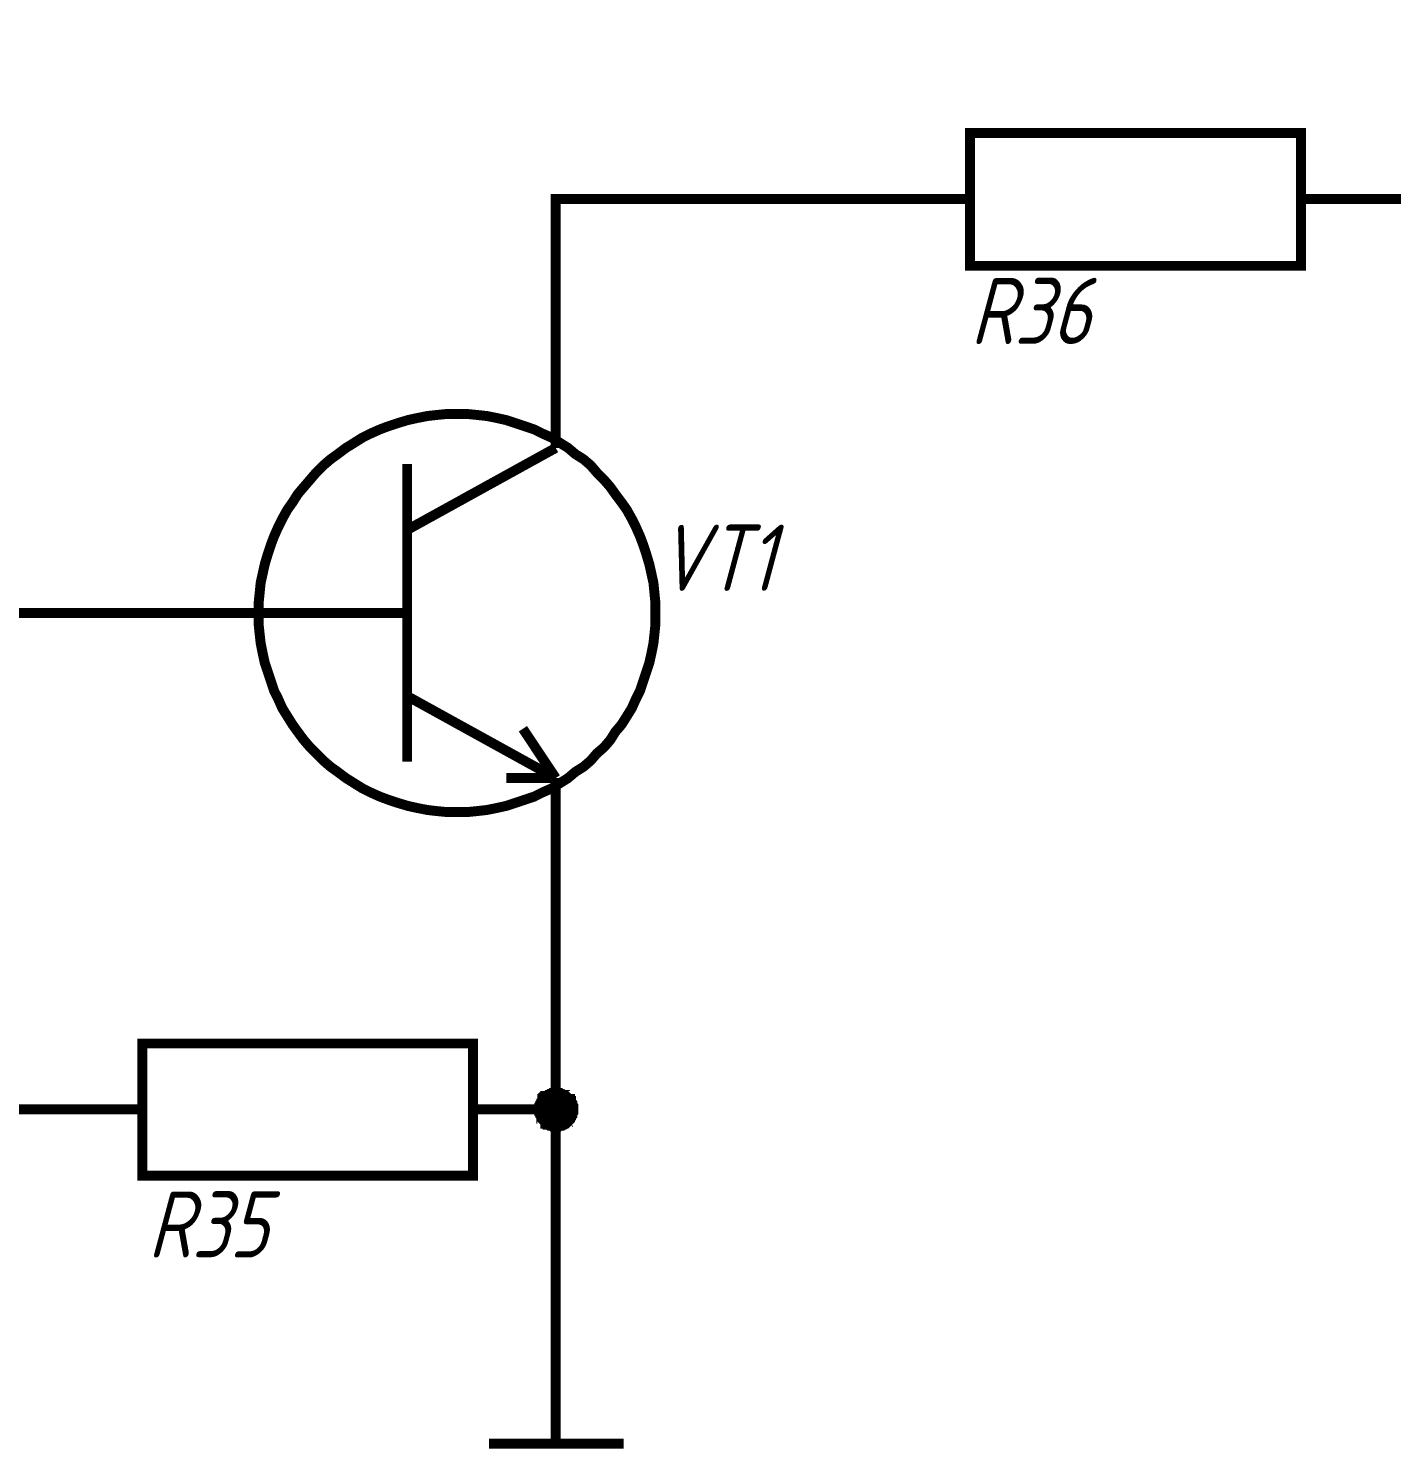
# Model space of a CAD drawing. Extents: x 196 to 1101, y 70 to 664.
# Drawn here: x 820.98 to 862.16, y 378.43 to 421.33 of the extents above; entities that cross this region are included whole.
import ezdxf

# ---------------------------------------------------------------- set-up
doc = ezdxf.new("R2010")
doc.units = 0
doc.header["$MEASUREMENT"] = 0
doc.layers.add('Sheet', color=255, linetype='CONTINUOUS')
doc.styles.add('GOST type A0', font='', dxfattribs={"oblique": 15, "height": 3.5})
doc.styles.get('GOST type A0').set_extended_font_data('GOST type A')

msp = doc.modelspace()

# ---------------------------------------------------------------- linework, layer by layer
at = {"layer": 'Sheet', "const_width": 0.3}
for points in [[(861.909, 416.174), (864.424, 416.174), (864.424, 421.176)], [(836.909, 411.173), (836.909, 416.174), (846.909, 416.174)], [(849.424, 416.174), (846.909, 416.174)], [(859.424, 416.174), (861.909, 416.174)], [(836.909, 408.656), (836.909, 411.173)], [(827.933, 403.654), (827.933, 403.965), (827.965, 404.276), (827.996, 404.586), (828.058, 404.866), (828.12, 405.146), (828.213, 405.456), (828.306, 405.736), (828.399, 405.984), (828.524, 406.264), (828.648, 406.513), (828.803, 406.792), (828.958, 407.01), (829.114, 407.258), (829.3, 407.476), (829.486, 407.693), (829.673, 407.911), (829.89, 408.128), (830.107, 408.314), (830.325, 408.47), (830.573, 408.656), (830.822, 408.811), (831.07, 408.967), (831.319, 409.091), (831.598, 409.215), (831.847, 409.309), (832.126, 409.402), (832.437, 409.495), (832.716, 409.557), (833.027, 409.619), (833.306, 409.65), (833.617, 409.681), (833.927, 409.681)], [(833.927, 409.681), (833.617, 409.681), (833.306, 409.65), (833.027, 409.619), (832.716, 409.557), (832.437, 409.495), (832.126, 409.402), (831.847, 409.309), (831.598, 409.215), (831.319, 409.091), (831.07, 408.967), (830.822, 408.811), (830.573, 408.656), (830.325, 408.47), (830.107, 408.314), (829.89, 408.128), (829.673, 407.911), (829.486, 407.693), (829.3, 407.476), (829.114, 407.258), (828.958, 407.01), (828.803, 406.792), (828.648, 406.513), (828.524, 406.264), (828.399, 405.984), (828.306, 405.736), (828.213, 405.456), (828.12, 405.146), (828.058, 404.866), (827.996, 404.586), (827.965, 404.276), (827.933, 403.965), (827.933, 403.654)], [(833.927, 409.681), (834.238, 409.681), (834.548, 409.65), (834.828, 409.619), (835.138, 409.557), (835.418, 409.495), (835.697, 409.402), (835.977, 409.309), (836.256, 409.215), (836.505, 409.091), (836.784, 408.967), (837.033, 408.811), (837.281, 408.656), (837.499, 408.47), (837.747, 408.314), (837.965, 408.128), (838.151, 407.911), (838.368, 407.693), (838.555, 407.476), (838.71, 407.258), (838.896, 407.01), (839.052, 406.792), (839.207, 406.513), (839.331, 406.264), (839.455, 405.984), (839.548, 405.736), (839.642, 405.456), (839.735, 405.146), (839.797, 404.866), (839.859, 404.586), (839.89, 404.276), (839.921, 403.965), (839.921, 403.654)], [(839.921, 403.654), (839.921, 403.965), (839.89, 404.276), (839.859, 404.586), (839.797, 404.866), (839.735, 405.146), (839.642, 405.456), (839.548, 405.736), (839.455, 405.984), (839.331, 406.264), (839.207, 406.513), (839.052, 406.792), (838.896, 407.01), (838.71, 407.258), (838.555, 407.476), (838.368, 407.693), (838.151, 407.911), (837.965, 408.128), (837.747, 408.314), (837.499, 408.47), (837.281, 408.656), (837.033, 408.811), (836.784, 408.967), (836.505, 409.091), (836.256, 409.215), (835.977, 409.309), (835.697, 409.402), (835.418, 409.495), (835.138, 409.557), (834.828, 409.619), (834.548, 409.65), (834.238, 409.681), (833.927, 409.681)], [(832.406, 406.171), (836.909, 408.656)], [(832.421, 408.175), (832.421, 399.181)], [(824.424, 403.67), (824.424, 403.67), (819.424, 403.67), (819.424, 391.181), (819.424, 388.68), (821.924, 388.68)], [(827.918, 403.67), (824.424, 403.67)], [(832.421, 403.67), (827.918, 403.67)], [(833.927, 397.658), (833.617, 397.658), (833.306, 397.689), (833.027, 397.721), (832.716, 397.783), (832.437, 397.845), (832.126, 397.938), (831.847, 398.031), (831.598, 398.124), (831.319, 398.249), (831.07, 398.373), (830.822, 398.528), (830.573, 398.684), (830.325, 398.87), (830.107, 399.025), (829.89, 399.212), (829.673, 399.429), (829.486, 399.616), (829.3, 399.833), (829.114, 400.082), (828.958, 400.299), (828.803, 400.548), (828.648, 400.796), (828.524, 401.076), (828.399, 401.324), (828.306, 401.604), (828.213, 401.884), (828.12, 402.163), (828.058, 402.443), (827.996, 402.753), (827.965, 403.033), (827.933, 403.344), (827.933, 403.654)], [(827.933, 403.654), (827.933, 403.344), (827.965, 403.033), (827.996, 402.753), (828.058, 402.443), (828.12, 402.163), (828.213, 401.884), (828.306, 401.604), (828.399, 401.324), (828.524, 401.076), (828.648, 400.796), (828.803, 400.548), (828.958, 400.299), (829.114, 400.082), (829.3, 399.833), (829.486, 399.616), (829.673, 399.429), (829.89, 399.212), (830.107, 399.025), (830.325, 398.87), (830.573, 398.684), (830.822, 398.528), (831.07, 398.373), (831.319, 398.249), (831.598, 398.124), (831.847, 398.031), (832.126, 397.938), (832.437, 397.845), (832.716, 397.783), (833.027, 397.721), (833.306, 397.689), (833.617, 397.658), (833.927, 397.658)], [(839.921, 403.654), (839.921, 403.344), (839.89, 403.033), (839.859, 402.753), (839.797, 402.443), (839.735, 402.163), (839.642, 401.884), (839.548, 401.604), (839.455, 401.324), (839.331, 401.076), (839.207, 400.796), (839.052, 400.548), (838.896, 400.299), (838.71, 400.082), (838.555, 399.833), (838.368, 399.616), (838.151, 399.429), (837.965, 399.212), (837.747, 399.025), (837.499, 398.87), (837.281, 398.684), (837.033, 398.528), (836.784, 398.373), (836.505, 398.249), (836.256, 398.124), (835.977, 398.031), (835.697, 397.938), (835.418, 397.845), (835.138, 397.783), (834.828, 397.721), (834.548, 397.689), (834.238, 397.658), (833.927, 397.658)], [(833.927, 397.658), (834.238, 397.658), (834.548, 397.689), (834.828, 397.721), (835.138, 397.783), (835.418, 397.845), (835.697, 397.938), (835.977, 398.031), (836.256, 398.124), (836.505, 398.249), (836.784, 398.373), (837.033, 398.528), (837.281, 398.684), (837.499, 398.87), (837.747, 399.025), (837.965, 399.212), (838.151, 399.429), (838.368, 399.616), (838.555, 399.833), (838.71, 400.082), (838.896, 400.299), (839.052, 400.548), (839.207, 400.796), (839.331, 401.076), (839.455, 401.324), (839.548, 401.604), (839.642, 401.884), (839.735, 402.163), (839.797, 402.443), (839.859, 402.753), (839.89, 403.033), (839.921, 403.344), (839.921, 403.654)], [(839.921, 403.654), (839.921, 403.654), (839.921, 403.654), (839.921, 403.654), (839.921, 403.654), (839.921, 403.654), (839.921, 403.654), (839.921, 403.654), (839.921, 403.654), (839.921, 403.654), (839.921, 403.654), (839.921, 403.654), (839.921, 403.654), (839.921, 403.654), (839.921, 403.654), (839.921, 403.654), (839.921, 403.654), (839.921, 403.654), (839.921, 403.654), (839.921, 403.654), (839.921, 403.654), (839.921, 403.654), (839.921, 403.654), (839.921, 403.654), (839.921, 403.654), (839.921, 403.654), (839.921, 403.654), (839.921, 403.654), (839.921, 403.654), (839.921, 403.654), (839.921, 403.654), (839.921, 403.654), (839.921, 403.654)], [(832.406, 401.169), (836.909, 398.684)], [(836.909, 398.684), (835.915, 400.175)], [(836.909, 398.684), (835.418, 398.684)], [(836.909, 398.684), (836.909, 396.167)], [(836.909, 396.167), (836.909, 388.68), (836.909, 383.678)], [(836.412, 388.68), (836.412, 388.711), (836.412, 388.742), (836.412, 388.742), (836.412, 388.773), (836.412, 388.804), (836.443, 388.835), (836.443, 388.866), (836.443, 388.866), (836.474, 388.898), (836.474, 388.929), (836.474, 388.929), (836.505, 388.96), (836.505, 388.991), (836.536, 388.991), (836.536, 389.022), (836.567, 389.022), (836.567, 389.053), (836.598, 389.053), (836.598, 389.084), (836.629, 389.084), (836.66, 389.115), (836.66, 389.115), (836.691, 389.115), (836.722, 389.146), (836.722, 389.146), (836.753, 389.146), (836.784, 389.177), (836.816, 389.177), (836.847, 389.177), (836.847, 389.177), (836.878, 389.177), (836.909, 389.177)], [(836.412, 388.68), (836.412, 388.711), (836.412, 388.742), (836.412, 388.742), (836.412, 388.773), (836.412, 388.804), (836.443, 388.835), (836.443, 388.866), (836.443, 388.866), (836.474, 388.898), (836.474, 388.929), (836.474, 388.929), (836.505, 388.96), (836.505, 388.991), (836.536, 388.991), (836.536, 389.022), (836.567, 389.022), (836.567, 389.053), (836.598, 389.053), (836.598, 389.084), (836.629, 389.084), (836.66, 389.115), (836.66, 389.115), (836.691, 389.115), (836.722, 389.146), (836.722, 389.146), (836.753, 389.146), (836.784, 389.177), (836.816, 389.177), (836.847, 389.177), (836.847, 389.177), (836.878, 389.177), (836.909, 389.177)], [(836.412, 388.68), (836.412, 388.711), (836.412, 388.742), (836.412, 388.742), (836.412, 388.773), (836.412, 388.804), (836.443, 388.835), (836.443, 388.866), (836.443, 388.866), (836.474, 388.898), (836.474, 388.929), (836.474, 388.929), (836.505, 388.96), (836.505, 388.991), (836.536, 388.991), (836.536, 389.022), (836.567, 389.022), (836.567, 389.053), (836.598, 389.053), (836.598, 389.084), (836.629, 389.084), (836.66, 389.115), (836.66, 389.115), (836.691, 389.115), (836.722, 389.146), (836.722, 389.146), (836.753, 389.146), (836.784, 389.177), (836.816, 389.177), (836.847, 389.177), (836.847, 389.177), (836.878, 389.177), (836.909, 389.177)], [(836.412, 388.68), (836.412, 388.711), (836.412, 388.742), (836.412, 388.742), (836.412, 388.773), (836.412, 388.804), (836.443, 388.835), (836.443, 388.866), (836.443, 388.866), (836.474, 388.898), (836.474, 388.929), (836.474, 388.929), (836.505, 388.96), (836.505, 388.991), (836.536, 388.991), (836.536, 389.022), (836.567, 389.022), (836.567, 389.053), (836.598, 389.053), (836.598, 389.084), (836.629, 389.084), (836.66, 389.115), (836.66, 389.115), (836.691, 389.115), (836.722, 389.146), (836.722, 389.146), (836.753, 389.146), (836.784, 389.177), (836.816, 389.177), (836.847, 389.177), (836.847, 389.177), (836.878, 389.177), (836.909, 389.177)], [(836.412, 388.68), (836.412, 388.711), (836.412, 388.742), (836.412, 388.742), (836.412, 388.773), (836.412, 388.804), (836.443, 388.835), (836.443, 388.866), (836.443, 388.866), (836.474, 388.898), (836.474, 388.929), (836.474, 388.929), (836.505, 388.96), (836.505, 388.991), (836.536, 388.991), (836.536, 389.022), (836.567, 389.022), (836.567, 389.053), (836.598, 389.053), (836.598, 389.084), (836.629, 389.084), (836.66, 389.115), (836.66, 389.115), (836.691, 389.115), (836.722, 389.146), (836.722, 389.146), (836.753, 389.146), (836.784, 389.177), (836.816, 389.177), (836.847, 389.177), (836.847, 389.177), (836.878, 389.177), (836.909, 389.177)], [(836.412, 388.68), (836.412, 388.711), (836.412, 388.742), (836.412, 388.742), (836.412, 388.773), (836.412, 388.804), (836.443, 388.835), (836.443, 388.866), (836.443, 388.866), (836.474, 388.898), (836.474, 388.929), (836.474, 388.929), (836.505, 388.96), (836.505, 388.991), (836.536, 388.991), (836.536, 389.022), (836.567, 389.022), (836.567, 389.053), (836.598, 389.053), (836.598, 389.084), (836.629, 389.084), (836.66, 389.115), (836.66, 389.115), (836.691, 389.115), (836.722, 389.146), (836.722, 389.146), (836.753, 389.146), (836.784, 389.177), (836.816, 389.177), (836.847, 389.177), (836.847, 389.177), (836.878, 389.177), (836.909, 389.177)], [(836.412, 388.68), (836.412, 388.711), (836.412, 388.742), (836.412, 388.742), (836.412, 388.773), (836.412, 388.804), (836.443, 388.835), (836.443, 388.866), (836.443, 388.866), (836.474, 388.898), (836.474, 388.929), (836.474, 388.929), (836.505, 388.96), (836.505, 388.991), (836.536, 388.991), (836.536, 389.022), (836.567, 389.022), (836.567, 389.053), (836.598, 389.053), (836.598, 389.084), (836.629, 389.084), (836.66, 389.115), (836.66, 389.115), (836.691, 389.115), (836.722, 389.146), (836.722, 389.146), (836.753, 389.146), (836.784, 389.177), (836.816, 389.177), (836.847, 389.177), (836.847, 389.177), (836.878, 389.177), (836.909, 389.177)], [(836.412, 388.68), (836.412, 388.711), (836.412, 388.742), (836.412, 388.742), (836.412, 388.773), (836.412, 388.804), (836.443, 388.835), (836.443, 388.866), (836.443, 388.866), (836.474, 388.898), (836.474, 388.929), (836.474, 388.929), (836.505, 388.96), (836.505, 388.991), (836.536, 388.991), (836.536, 389.022), (836.567, 389.022), (836.567, 389.053), (836.598, 389.053), (836.598, 389.084), (836.629, 389.084), (836.66, 389.115), (836.66, 389.115), (836.691, 389.115), (836.722, 389.146), (836.722, 389.146), (836.753, 389.146), (836.784, 389.177), (836.816, 389.177), (836.847, 389.177), (836.847, 389.177), (836.878, 389.177), (836.909, 389.177)], [(836.412, 388.68), (836.412, 388.711), (836.412, 388.742), (836.412, 388.742), (836.412, 388.773), (836.412, 388.804), (836.443, 388.835), (836.443, 388.866), (836.443, 388.866), (836.474, 388.898), (836.474, 388.929), (836.474, 388.929), (836.505, 388.96), (836.505, 388.991), (836.536, 388.991), (836.536, 389.022), (836.567, 389.022), (836.567, 389.053), (836.598, 389.053), (836.598, 389.084), (836.629, 389.084), (836.66, 389.115), (836.66, 389.115), (836.691, 389.115), (836.722, 389.146), (836.722, 389.146), (836.753, 389.146), (836.784, 389.177), (836.816, 389.177), (836.847, 389.177), (836.847, 389.177), (836.878, 389.177), (836.909, 389.177)], [(836.412, 388.68), (836.412, 388.711), (836.412, 388.742), (836.412, 388.742), (836.412, 388.773), (836.412, 388.804), (836.443, 388.835), (836.443, 388.866), (836.443, 388.866), (836.474, 388.898), (836.474, 388.929), (836.474, 388.929), (836.505, 388.96), (836.505, 388.991), (836.536, 388.991), (836.536, 389.022), (836.567, 389.022), (836.567, 389.053), (836.598, 389.053), (836.598, 389.084), (836.629, 389.084), (836.66, 389.115), (836.66, 389.115), (836.691, 389.115), (836.722, 389.146), (836.722, 389.146), (836.753, 389.146), (836.784, 389.177), (836.816, 389.177), (836.847, 389.177), (836.847, 389.177), (836.878, 389.177), (836.909, 389.177)], [(836.909, 389.177), (836.909, 389.177)], [(836.909, 389.177), (836.94, 389.177), (836.971, 389.177), (836.971, 389.177), (837.002, 389.177), (837.033, 389.177), (837.064, 389.146), (837.095, 389.146), (837.095, 389.146), (837.126, 389.115), (837.157, 389.115), (837.188, 389.115), (837.188, 389.084), (837.219, 389.084), (837.25, 389.053), (837.25, 389.053), (837.281, 389.022), (837.281, 389.022), (837.312, 388.991), (837.343, 388.991), (837.343, 388.96), (837.343, 388.929), (837.375, 388.929), (837.375, 388.898), (837.406, 388.866), (837.406, 388.866), (837.406, 388.835), (837.406, 388.804), (837.437, 388.773), (837.437, 388.742), (837.437, 388.742), (837.437, 388.711), (837.437, 388.68)], [(836.909, 389.177), (836.909, 389.177)], [(836.909, 389.177), (836.94, 389.177), (836.971, 389.177), (836.971, 389.177), (837.002, 389.177), (837.033, 389.177), (837.064, 389.146), (837.095, 389.146), (837.095, 389.146), (837.126, 389.115), (837.157, 389.115), (837.188, 389.115), (837.188, 389.084), (837.219, 389.084), (837.25, 389.053), (837.25, 389.053), (837.281, 389.022), (837.281, 389.022), (837.312, 388.991), (837.343, 388.991), (837.343, 388.96), (837.343, 388.929), (837.375, 388.929), (837.375, 388.898), (837.406, 388.866), (837.406, 388.866), (837.406, 388.835), (837.406, 388.804), (837.437, 388.773), (837.437, 388.742), (837.437, 388.742), (837.437, 388.711), (837.437, 388.68)], [(836.909, 389.177), (836.909, 389.177)], [(836.909, 389.177), (836.94, 389.177), (836.971, 389.177), (836.971, 389.177), (837.002, 389.177), (837.033, 389.177), (837.064, 389.146), (837.095, 389.146), (837.095, 389.146), (837.126, 389.115), (837.157, 389.115), (837.188, 389.115), (837.188, 389.084), (837.219, 389.084), (837.25, 389.053), (837.25, 389.053), (837.281, 389.022), (837.281, 389.022), (837.312, 388.991), (837.343, 388.991), (837.343, 388.96), (837.343, 388.929), (837.375, 388.929), (837.375, 388.898), (837.406, 388.866), (837.406, 388.866), (837.406, 388.835), (837.406, 388.804), (837.437, 388.773), (837.437, 388.742), (837.437, 388.742), (837.437, 388.711), (837.437, 388.68)], [(836.909, 389.177), (836.909, 389.177)], [(836.909, 389.177), (836.94, 389.177), (836.971, 389.177), (836.971, 389.177), (837.002, 389.177), (837.033, 389.177), (837.064, 389.146), (837.095, 389.146), (837.095, 389.146), (837.126, 389.115), (837.157, 389.115), (837.188, 389.115), (837.188, 389.084), (837.219, 389.084), (837.25, 389.053), (837.25, 389.053), (837.281, 389.022), (837.281, 389.022), (837.312, 388.991), (837.343, 388.991), (837.343, 388.96), (837.343, 388.929), (837.375, 388.929), (837.375, 388.898), (837.406, 388.866), (837.406, 388.866), (837.406, 388.835), (837.406, 388.804), (837.437, 388.773), (837.437, 388.742), (837.437, 388.742), (837.437, 388.711), (837.437, 388.68)], [(836.909, 389.177), (836.909, 389.177)], [(836.909, 389.177), (836.94, 389.177), (836.971, 389.177), (836.971, 389.177), (837.002, 389.177), (837.033, 389.177), (837.064, 389.146), (837.095, 389.146), (837.095, 389.146), (837.126, 389.115), (837.157, 389.115), (837.188, 389.115), (837.188, 389.084), (837.219, 389.084), (837.25, 389.053), (837.25, 389.053), (837.281, 389.022), (837.281, 389.022), (837.312, 388.991), (837.343, 388.991), (837.343, 388.96), (837.343, 388.929), (837.375, 388.929), (837.375, 388.898), (837.406, 388.866), (837.406, 388.866), (837.406, 388.835), (837.406, 388.804), (837.437, 388.773), (837.437, 388.742), (837.437, 388.742), (837.437, 388.711), (837.437, 388.68)], [(836.909, 389.177), (836.909, 389.177)], [(836.909, 389.177), (836.94, 389.177), (836.971, 389.177), (836.971, 389.177), (837.002, 389.177), (837.033, 389.177), (837.064, 389.146), (837.095, 389.146), (837.095, 389.146), (837.126, 389.115), (837.157, 389.115), (837.188, 389.115), (837.188, 389.084), (837.219, 389.084), (837.25, 389.053), (837.25, 389.053), (837.281, 389.022), (837.281, 389.022), (837.312, 388.991), (837.343, 388.991), (837.343, 388.96), (837.343, 388.929), (837.375, 388.929), (837.375, 388.898), (837.406, 388.866), (837.406, 388.866), (837.406, 388.835), (837.406, 388.804), (837.437, 388.773), (837.437, 388.742), (837.437, 388.742), (837.437, 388.711), (837.437, 388.68)], [(836.909, 389.177), (836.909, 389.177)], [(836.909, 389.177), (836.94, 389.177), (836.971, 389.177), (836.971, 389.177), (837.002, 389.177), (837.033, 389.177), (837.064, 389.146), (837.095, 389.146), (837.095, 389.146), (837.126, 389.115), (837.157, 389.115), (837.188, 389.115), (837.188, 389.084), (837.219, 389.084), (837.25, 389.053), (837.25, 389.053), (837.281, 389.022), (837.281, 389.022), (837.312, 388.991), (837.343, 388.991), (837.343, 388.96), (837.343, 388.929), (837.375, 388.929), (837.375, 388.898), (837.406, 388.866), (837.406, 388.866), (837.406, 388.835), (837.406, 388.804), (837.437, 388.773), (837.437, 388.742), (837.437, 388.742), (837.437, 388.711), (837.437, 388.68)], [(836.909, 389.177), (836.909, 389.177)], [(836.909, 389.177), (836.94, 389.177), (836.971, 389.177), (836.971, 389.177), (837.002, 389.177), (837.033, 389.177), (837.064, 389.146), (837.095, 389.146), (837.095, 389.146), (837.126, 389.115), (837.157, 389.115), (837.188, 389.115), (837.188, 389.084), (837.219, 389.084), (837.25, 389.053), (837.25, 389.053), (837.281, 389.022), (837.281, 389.022), (837.312, 388.991), (837.343, 388.991), (837.343, 388.96), (837.343, 388.929), (837.375, 388.929), (837.375, 388.898), (837.406, 388.866), (837.406, 388.866), (837.406, 388.835), (837.406, 388.804), (837.437, 388.773), (837.437, 388.742), (837.437, 388.742), (837.437, 388.711), (837.437, 388.68)], [(836.909, 389.177), (836.909, 389.177)], [(836.909, 389.177), (836.94, 389.177), (836.971, 389.177), (836.971, 389.177), (837.002, 389.177), (837.033, 389.177), (837.064, 389.146), (837.095, 389.146), (837.095, 389.146), (837.126, 389.115), (837.157, 389.115), (837.188, 389.115), (837.188, 389.084), (837.219, 389.084), (837.25, 389.053), (837.25, 389.053), (837.281, 389.022), (837.281, 389.022), (837.312, 388.991), (837.343, 388.991), (837.343, 388.96), (837.343, 388.929), (837.375, 388.929), (837.375, 388.898), (837.406, 388.866), (837.406, 388.866), (837.406, 388.835), (837.406, 388.804), (837.437, 388.773), (837.437, 388.742), (837.437, 388.742), (837.437, 388.711), (837.437, 388.68)], [(836.909, 389.177), (836.909, 389.177)], [(836.909, 389.177), (836.94, 389.177), (836.971, 389.177), (836.971, 389.177), (837.002, 389.177), (837.033, 389.177), (837.064, 389.146), (837.095, 389.146), (837.095, 389.146), (837.126, 389.115), (837.157, 389.115), (837.188, 389.115), (837.188, 389.084), (837.219, 389.084), (837.25, 389.053), (837.25, 389.053), (837.281, 389.022), (837.281, 389.022), (837.312, 388.991), (837.343, 388.991), (837.343, 388.96), (837.343, 388.929), (837.375, 388.929), (837.375, 388.898), (837.406, 388.866), (837.406, 388.866), (837.406, 388.835), (837.406, 388.804), (837.437, 388.773), (837.437, 388.742), (837.437, 388.742), (837.437, 388.711), (837.437, 388.68)], [(824.424, 388.68), (821.924, 388.68)], [(834.424, 388.68), (836.909, 388.68)], [(836.909, 388.152), (836.878, 388.152), (836.847, 388.152), (836.847, 388.152), (836.816, 388.152), (836.784, 388.183), (836.753, 388.183), (836.722, 388.183), (836.722, 388.183), (836.691, 388.214), (836.66, 388.214), (836.66, 388.245), (836.629, 388.245), (836.598, 388.245), (836.598, 388.276), (836.567, 388.307), (836.567, 388.307), (836.536, 388.338), (836.536, 388.338), (836.505, 388.369), (836.505, 388.4), (836.474, 388.4), (836.474, 388.432), (836.474, 388.463), (836.443, 388.494), (836.443, 388.494), (836.443, 388.525), (836.412, 388.556), (836.412, 388.587), (836.412, 388.618), (836.412, 388.618), (836.412, 388.649), (836.412, 388.68)], [(836.412, 388.68), (836.412, 388.68)], [(836.909, 388.152), (836.878, 388.152), (836.847, 388.152), (836.847, 388.152), (836.816, 388.152), (836.784, 388.183), (836.753, 388.183), (836.722, 388.183), (836.722, 388.183), (836.691, 388.214), (836.66, 388.214), (836.66, 388.245), (836.629, 388.245), (836.598, 388.245), (836.598, 388.276), (836.567, 388.307), (836.567, 388.307), (836.536, 388.338), (836.536, 388.338), (836.505, 388.369), (836.505, 388.4), (836.474, 388.4), (836.474, 388.432), (836.474, 388.463), (836.443, 388.494), (836.443, 388.494), (836.443, 388.525), (836.412, 388.556), (836.412, 388.587), (836.412, 388.618), (836.412, 388.618), (836.412, 388.649), (836.412, 388.68)], [(836.412, 388.68), (836.412, 388.68)], [(836.909, 388.152), (836.878, 388.152), (836.847, 388.152), (836.847, 388.152), (836.816, 388.152), (836.784, 388.183), (836.753, 388.183), (836.722, 388.183), (836.722, 388.183), (836.691, 388.214), (836.66, 388.214), (836.66, 388.245), (836.629, 388.245), (836.598, 388.245), (836.598, 388.276), (836.567, 388.307), (836.567, 388.307), (836.536, 388.338), (836.536, 388.338), (836.505, 388.369), (836.505, 388.4), (836.474, 388.4), (836.474, 388.432), (836.474, 388.463), (836.443, 388.494), (836.443, 388.494), (836.443, 388.525), (836.412, 388.556), (836.412, 388.587), (836.412, 388.618), (836.412, 388.618), (836.412, 388.649), (836.412, 388.68)], [(836.412, 388.68), (836.412, 388.68)], [(836.909, 388.152), (836.878, 388.152), (836.847, 388.152), (836.847, 388.152), (836.816, 388.152), (836.784, 388.183), (836.753, 388.183), (836.722, 388.183), (836.722, 388.183), (836.691, 388.214), (836.66, 388.214), (836.66, 388.245), (836.629, 388.245), (836.598, 388.245), (836.598, 388.276), (836.567, 388.307), (836.567, 388.307), (836.536, 388.338), (836.536, 388.338), (836.505, 388.369), (836.505, 388.4), (836.474, 388.4), (836.474, 388.432), (836.474, 388.463), (836.443, 388.494), (836.443, 388.494), (836.443, 388.525), (836.412, 388.556), (836.412, 388.587), (836.412, 388.618), (836.412, 388.618), (836.412, 388.649), (836.412, 388.68)], [(836.412, 388.68), (836.412, 388.68)], [(836.909, 388.152), (836.878, 388.152), (836.847, 388.152), (836.847, 388.152), (836.816, 388.152), (836.784, 388.183), (836.753, 388.183), (836.722, 388.183), (836.722, 388.183), (836.691, 388.214), (836.66, 388.214), (836.66, 388.245), (836.629, 388.245), (836.598, 388.245), (836.598, 388.276), (836.567, 388.307), (836.567, 388.307), (836.536, 388.338), (836.536, 388.338), (836.505, 388.369), (836.505, 388.4), (836.474, 388.4), (836.474, 388.432), (836.474, 388.463), (836.443, 388.494), (836.443, 388.494), (836.443, 388.525), (836.412, 388.556), (836.412, 388.587), (836.412, 388.618), (836.412, 388.618), (836.412, 388.649), (836.412, 388.68)], [(836.412, 388.68), (836.412, 388.68)], [(836.909, 388.152), (836.878, 388.152), (836.847, 388.152), (836.847, 388.152), (836.816, 388.152), (836.784, 388.183), (836.753, 388.183), (836.722, 388.183), (836.722, 388.183), (836.691, 388.214), (836.66, 388.214), (836.66, 388.245), (836.629, 388.245), (836.598, 388.245), (836.598, 388.276), (836.567, 388.307), (836.567, 388.307), (836.536, 388.338), (836.536, 388.338), (836.505, 388.369), (836.505, 388.4), (836.474, 388.4), (836.474, 388.432), (836.474, 388.463), (836.443, 388.494), (836.443, 388.494), (836.443, 388.525), (836.412, 388.556), (836.412, 388.587), (836.412, 388.618), (836.412, 388.618), (836.412, 388.649), (836.412, 388.68)], [(836.412, 388.68), (836.412, 388.68)], [(836.909, 388.152), (836.878, 388.152), (836.847, 388.152), (836.847, 388.152), (836.816, 388.152), (836.784, 388.183), (836.753, 388.183), (836.722, 388.183), (836.722, 388.183), (836.691, 388.214), (836.66, 388.214), (836.66, 388.245), (836.629, 388.245), (836.598, 388.245), (836.598, 388.276), (836.567, 388.307), (836.567, 388.307), (836.536, 388.338), (836.536, 388.338), (836.505, 388.369), (836.505, 388.4), (836.474, 388.4), (836.474, 388.432), (836.474, 388.463), (836.443, 388.494), (836.443, 388.494), (836.443, 388.525), (836.412, 388.556), (836.412, 388.587), (836.412, 388.618), (836.412, 388.618), (836.412, 388.649), (836.412, 388.68)], [(836.412, 388.68), (836.412, 388.68)], [(836.909, 388.152), (836.878, 388.152), (836.847, 388.152), (836.847, 388.152), (836.816, 388.152), (836.784, 388.183), (836.753, 388.183), (836.722, 388.183), (836.722, 388.183), (836.691, 388.214), (836.66, 388.214), (836.66, 388.245), (836.629, 388.245), (836.598, 388.245), (836.598, 388.276), (836.567, 388.307), (836.567, 388.307), (836.536, 388.338), (836.536, 388.338), (836.505, 388.369), (836.505, 388.4), (836.474, 388.4), (836.474, 388.432), (836.474, 388.463), (836.443, 388.494), (836.443, 388.494), (836.443, 388.525), (836.412, 388.556), (836.412, 388.587), (836.412, 388.618), (836.412, 388.618), (836.412, 388.649), (836.412, 388.68)], [(836.412, 388.68), (836.412, 388.68)], [(836.909, 388.152), (836.878, 388.152), (836.847, 388.152), (836.847, 388.152), (836.816, 388.152), (836.784, 388.183), (836.753, 388.183), (836.722, 388.183), (836.722, 388.183), (836.691, 388.214), (836.66, 388.214), (836.66, 388.245), (836.629, 388.245), (836.598, 388.245), (836.598, 388.276), (836.567, 388.307), (836.567, 388.307), (836.536, 388.338), (836.536, 388.338), (836.505, 388.369), (836.505, 388.4), (836.474, 388.4), (836.474, 388.432), (836.474, 388.463), (836.443, 388.494), (836.443, 388.494), (836.443, 388.525), (836.412, 388.556), (836.412, 388.587), (836.412, 388.618), (836.412, 388.618), (836.412, 388.649), (836.412, 388.68)], [(836.412, 388.68), (836.412, 388.68)], [(836.909, 388.152), (836.878, 388.152), (836.847, 388.152), (836.847, 388.152), (836.816, 388.152), (836.784, 388.183), (836.753, 388.183), (836.722, 388.183), (836.722, 388.183), (836.691, 388.214), (836.66, 388.214), (836.66, 388.245), (836.629, 388.245), (836.598, 388.245), (836.598, 388.276), (836.567, 388.307), (836.567, 388.307), (836.536, 388.338), (836.536, 388.338), (836.505, 388.369), (836.505, 388.4), (836.474, 388.4), (836.474, 388.432), (836.474, 388.463), (836.443, 388.494), (836.443, 388.494), (836.443, 388.525), (836.412, 388.556), (836.412, 388.587), (836.412, 388.618), (836.412, 388.618), (836.412, 388.649), (836.412, 388.68)], [(836.412, 388.68), (836.412, 388.68)], [(837.437, 388.68), (837.437, 388.649), (837.437, 388.618), (837.437, 388.618), (837.437, 388.587), (837.406, 388.556), (837.406, 388.525), (837.406, 388.494), (837.406, 388.494), (837.375, 388.463), (837.375, 388.432), (837.343, 388.4), (837.343, 388.4), (837.343, 388.369), (837.312, 388.338), (837.281, 388.338), (837.281, 388.307), (837.25, 388.307), (837.25, 388.276), (837.219, 388.245), (837.188, 388.245), (837.188, 388.245), (837.157, 388.214), (837.126, 388.214), (837.095, 388.183), (837.095, 388.183), (837.064, 388.183), (837.033, 388.183), (837.002, 388.152), (836.971, 388.152), (836.971, 388.152), (836.94, 388.152), (836.909, 388.152)], [(837.437, 388.68), (837.437, 388.649), (837.437, 388.618), (837.437, 388.618), (837.437, 388.587), (837.406, 388.556), (837.406, 388.525), (837.406, 388.494), (837.406, 388.494), (837.375, 388.463), (837.375, 388.432), (837.343, 388.4), (837.343, 388.4), (837.343, 388.369), (837.312, 388.338), (837.281, 388.338), (837.281, 388.307), (837.25, 388.307), (837.25, 388.276), (837.219, 388.245), (837.188, 388.245), (837.188, 388.245), (837.157, 388.214), (837.126, 388.214), (837.095, 388.183), (837.095, 388.183), (837.064, 388.183), (837.033, 388.183), (837.002, 388.152), (836.971, 388.152), (836.971, 388.152), (836.94, 388.152), (836.909, 388.152)], [(837.437, 388.68), (837.437, 388.649), (837.437, 388.618), (837.437, 388.618), (837.437, 388.587), (837.406, 388.556), (837.406, 388.525), (837.406, 388.494), (837.406, 388.494), (837.375, 388.463), (837.375, 388.432), (837.343, 388.4), (837.343, 388.4), (837.343, 388.369), (837.312, 388.338), (837.281, 388.338), (837.281, 388.307), (837.25, 388.307), (837.25, 388.276), (837.219, 388.245), (837.188, 388.245), (837.188, 388.245), (837.157, 388.214), (837.126, 388.214), (837.095, 388.183), (837.095, 388.183), (837.064, 388.183), (837.033, 388.183), (837.002, 388.152), (836.971, 388.152), (836.971, 388.152), (836.94, 388.152), (836.909, 388.152)], [(837.437, 388.68), (837.437, 388.649), (837.437, 388.618), (837.437, 388.618), (837.437, 388.587), (837.406, 388.556), (837.406, 388.525), (837.406, 388.494), (837.406, 388.494), (837.375, 388.463), (837.375, 388.432), (837.343, 388.4), (837.343, 388.4), (837.343, 388.369), (837.312, 388.338), (837.281, 388.338), (837.281, 388.307), (837.25, 388.307), (837.25, 388.276), (837.219, 388.245), (837.188, 388.245), (837.188, 388.245), (837.157, 388.214), (837.126, 388.214), (837.095, 388.183), (837.095, 388.183), (837.064, 388.183), (837.033, 388.183), (837.002, 388.152), (836.971, 388.152), (836.971, 388.152), (836.94, 388.152), (836.909, 388.152)], [(837.437, 388.68), (837.437, 388.649), (837.437, 388.618), (837.437, 388.618), (837.437, 388.587), (837.406, 388.556), (837.406, 388.525), (837.406, 388.494), (837.406, 388.494), (837.375, 388.463), (837.375, 388.432), (837.343, 388.4), (837.343, 388.4), (837.343, 388.369), (837.312, 388.338), (837.281, 388.338), (837.281, 388.307), (837.25, 388.307), (837.25, 388.276), (837.219, 388.245), (837.188, 388.245), (837.188, 388.245), (837.157, 388.214), (837.126, 388.214), (837.095, 388.183), (837.095, 388.183), (837.064, 388.183), (837.033, 388.183), (837.002, 388.152), (836.971, 388.152), (836.971, 388.152), (836.94, 388.152), (836.909, 388.152)], [(837.437, 388.68), (837.437, 388.649), (837.437, 388.618), (837.437, 388.618), (837.437, 388.587), (837.406, 388.556), (837.406, 388.525), (837.406, 388.494), (837.406, 388.494), (837.375, 388.463), (837.375, 388.432), (837.343, 388.4), (837.343, 388.4), (837.343, 388.369), (837.312, 388.338), (837.281, 388.338), (837.281, 388.307), (837.25, 388.307), (837.25, 388.276), (837.219, 388.245), (837.188, 388.245), (837.188, 388.245), (837.157, 388.214), (837.126, 388.214), (837.095, 388.183), (837.095, 388.183), (837.064, 388.183), (837.033, 388.183), (837.002, 388.152), (836.971, 388.152), (836.971, 388.152), (836.94, 388.152), (836.909, 388.152)], [(837.437, 388.68), (837.437, 388.649), (837.437, 388.618), (837.437, 388.618), (837.437, 388.587), (837.406, 388.556), (837.406, 388.525), (837.406, 388.494), (837.406, 388.494), (837.375, 388.463), (837.375, 388.432), (837.343, 388.4), (837.343, 388.4), (837.343, 388.369), (837.312, 388.338), (837.281, 388.338), (837.281, 388.307), (837.25, 388.307), (837.25, 388.276), (837.219, 388.245), (837.188, 388.245), (837.188, 388.245), (837.157, 388.214), (837.126, 388.214), (837.095, 388.183), (837.095, 388.183), (837.064, 388.183), (837.033, 388.183), (837.002, 388.152), (836.971, 388.152), (836.971, 388.152), (836.94, 388.152), (836.909, 388.152)], [(837.437, 388.68), (837.437, 388.649), (837.437, 388.618), (837.437, 388.618), (837.437, 388.587), (837.406, 388.556), (837.406, 388.525), (837.406, 388.494), (837.406, 388.494), (837.375, 388.463), (837.375, 388.432), (837.343, 388.4), (837.343, 388.4), (837.343, 388.369), (837.312, 388.338), (837.281, 388.338), (837.281, 388.307), (837.25, 388.307), (837.25, 388.276), (837.219, 388.245), (837.188, 388.245), (837.188, 388.245), (837.157, 388.214), (837.126, 388.214), (837.095, 388.183), (837.095, 388.183), (837.064, 388.183), (837.033, 388.183), (837.002, 388.152), (836.971, 388.152), (836.971, 388.152), (836.94, 388.152), (836.909, 388.152)], [(837.437, 388.68), (837.437, 388.649), (837.437, 388.618), (837.437, 388.618), (837.437, 388.587), (837.406, 388.556), (837.406, 388.525), (837.406, 388.494), (837.406, 388.494), (837.375, 388.463), (837.375, 388.432), (837.343, 388.4), (837.343, 388.4), (837.343, 388.369), (837.312, 388.338), (837.281, 388.338), (837.281, 388.307), (837.25, 388.307), (837.25, 388.276), (837.219, 388.245), (837.188, 388.245), (837.188, 388.245), (837.157, 388.214), (837.126, 388.214), (837.095, 388.183), (837.095, 388.183), (837.064, 388.183), (837.033, 388.183), (837.002, 388.152), (836.971, 388.152), (836.971, 388.152), (836.94, 388.152), (836.909, 388.152)], [(837.437, 388.68), (837.437, 388.649), (837.437, 388.618), (837.437, 388.618), (837.437, 388.587), (837.406, 388.556), (837.406, 388.525), (837.406, 388.494), (837.406, 388.494), (837.375, 388.463), (837.375, 388.432), (837.343, 388.4), (837.343, 388.4), (837.343, 388.369), (837.312, 388.338), (837.281, 388.338), (837.281, 388.307), (837.25, 388.307), (837.25, 388.276), (837.219, 388.245), (837.188, 388.245), (837.188, 388.245), (837.157, 388.214), (837.126, 388.214), (837.095, 388.183), (837.095, 388.183), (837.064, 388.183), (837.033, 388.183), (837.002, 388.152), (836.971, 388.152), (836.971, 388.152), (836.94, 388.152), (836.909, 388.152)], [(837.437, 388.68), (837.437, 388.68), (837.437, 388.68), (837.437, 388.68), (837.437, 388.68), (837.437, 388.68), (837.437, 388.68), (837.437, 388.68), (837.437, 388.68), (837.437, 388.68), (837.437, 388.68), (837.437, 388.68), (837.437, 388.68), (837.437, 388.68), (837.437, 388.68), (837.437, 388.68), (837.437, 388.68), (837.437, 388.68), (837.437, 388.68), (837.437, 388.68), (837.437, 388.68), (837.437, 388.68), (837.437, 388.68), (837.437, 388.68), (837.437, 388.68), (837.437, 388.68), (837.437, 388.68), (837.437, 388.68), (837.437, 388.68), (837.437, 388.68), (837.437, 388.68), (837.437, 388.68), (837.437, 388.68)], [(837.437, 388.68), (837.437, 388.68)], [(837.437, 388.68), (837.437, 388.68), (837.437, 388.68), (837.437, 388.68), (837.437, 388.68), (837.437, 388.68), (837.437, 388.68), (837.437, 388.68), (837.437, 388.68), (837.437, 388.68), (837.437, 388.68), (837.437, 388.68), (837.437, 388.68), (837.437, 388.68), (837.437, 388.68), (837.437, 388.68), (837.437, 388.68), (837.437, 388.68), (837.437, 388.68), (837.437, 388.68), (837.437, 388.68), (837.437, 388.68), (837.437, 388.68), (837.437, 388.68), (837.437, 388.68), (837.437, 388.68), (837.437, 388.68), (837.437, 388.68), (837.437, 388.68), (837.437, 388.68), (837.437, 388.68), (837.437, 388.68), (837.437, 388.68)], [(837.437, 388.68), (837.437, 388.68)], [(837.437, 388.68), (837.437, 388.68), (837.437, 388.68), (837.437, 388.68), (837.437, 388.68), (837.437, 388.68), (837.437, 388.68), (837.437, 388.68), (837.437, 388.68), (837.437, 388.68), (837.437, 388.68), (837.437, 388.68), (837.437, 388.68), (837.437, 388.68), (837.437, 388.68), (837.437, 388.68), (837.437, 388.68), (837.437, 388.68), (837.437, 388.68), (837.437, 388.68), (837.437, 388.68), (837.437, 388.68), (837.437, 388.68), (837.437, 388.68), (837.437, 388.68), (837.437, 388.68), (837.437, 388.68), (837.437, 388.68), (837.437, 388.68), (837.437, 388.68), (837.437, 388.68), (837.437, 388.68), (837.437, 388.68)], [(837.437, 388.68), (837.437, 388.68)], [(837.437, 388.68), (837.437, 388.68), (837.437, 388.68), (837.437, 388.68), (837.437, 388.68), (837.437, 388.68), (837.437, 388.68), (837.437, 388.68), (837.437, 388.68), (837.437, 388.68), (837.437, 388.68), (837.437, 388.68), (837.437, 388.68), (837.437, 388.68), (837.437, 388.68), (837.437, 388.68), (837.437, 388.68), (837.437, 388.68), (837.437, 388.68), (837.437, 388.68), (837.437, 388.68), (837.437, 388.68), (837.437, 388.68), (837.437, 388.68), (837.437, 388.68), (837.437, 388.68), (837.437, 388.68), (837.437, 388.68), (837.437, 388.68), (837.437, 388.68), (837.437, 388.68), (837.437, 388.68), (837.437, 388.68)], [(837.437, 388.68), (837.437, 388.68)], [(837.437, 388.68), (837.437, 388.68), (837.437, 388.68), (837.437, 388.68), (837.437, 388.68), (837.437, 388.68), (837.437, 388.68), (837.437, 388.68), (837.437, 388.68), (837.437, 388.68), (837.437, 388.68), (837.437, 388.68), (837.437, 388.68), (837.437, 388.68), (837.437, 388.68), (837.437, 388.68), (837.437, 388.68), (837.437, 388.68), (837.437, 388.68), (837.437, 388.68), (837.437, 388.68), (837.437, 388.68), (837.437, 388.68), (837.437, 388.68), (837.437, 388.68), (837.437, 388.68), (837.437, 388.68), (837.437, 388.68), (837.437, 388.68), (837.437, 388.68), (837.437, 388.68), (837.437, 388.68), (837.437, 388.68)], [(837.437, 388.68), (837.437, 388.68)], [(837.437, 388.68), (837.437, 388.68), (837.437, 388.68), (837.437, 388.68), (837.437, 388.68), (837.437, 388.68), (837.437, 388.68), (837.437, 388.68), (837.437, 388.68), (837.437, 388.68), (837.437, 388.68), (837.437, 388.68), (837.437, 388.68), (837.437, 388.68), (837.437, 388.68), (837.437, 388.68), (837.437, 388.68), (837.437, 388.68), (837.437, 388.68), (837.437, 388.68), (837.437, 388.68), (837.437, 388.68), (837.437, 388.68), (837.437, 388.68), (837.437, 388.68), (837.437, 388.68), (837.437, 388.68), (837.437, 388.68), (837.437, 388.68), (837.437, 388.68), (837.437, 388.68), (837.437, 388.68), (837.437, 388.68)], [(837.437, 388.68), (837.437, 388.68)], [(837.437, 388.68), (837.437, 388.68), (837.437, 388.68), (837.437, 388.68), (837.437, 388.68), (837.437, 388.68), (837.437, 388.68), (837.437, 388.68), (837.437, 388.68), (837.437, 388.68), (837.437, 388.68), (837.437, 388.68), (837.437, 388.68), (837.437, 388.68), (837.437, 388.68), (837.437, 388.68), (837.437, 388.68), (837.437, 388.68), (837.437, 388.68), (837.437, 388.68), (837.437, 388.68), (837.437, 388.68), (837.437, 388.68), (837.437, 388.68), (837.437, 388.68), (837.437, 388.68), (837.437, 388.68), (837.437, 388.68), (837.437, 388.68), (837.437, 388.68), (837.437, 388.68), (837.437, 388.68), (837.437, 388.68)], [(837.437, 388.68), (837.437, 388.68)], [(837.437, 388.68), (837.437, 388.68), (837.437, 388.68), (837.437, 388.68), (837.437, 388.68), (837.437, 388.68), (837.437, 388.68), (837.437, 388.68), (837.437, 388.68), (837.437, 388.68), (837.437, 388.68), (837.437, 388.68), (837.437, 388.68), (837.437, 388.68), (837.437, 388.68), (837.437, 388.68), (837.437, 388.68), (837.437, 388.68), (837.437, 388.68), (837.437, 388.68), (837.437, 388.68), (837.437, 388.68), (837.437, 388.68), (837.437, 388.68), (837.437, 388.68), (837.437, 388.68), (837.437, 388.68), (837.437, 388.68), (837.437, 388.68), (837.437, 388.68), (837.437, 388.68), (837.437, 388.68), (837.437, 388.68)], [(837.437, 388.68), (837.437, 388.68)], [(837.437, 388.68), (837.437, 388.68), (837.437, 388.68), (837.437, 388.68), (837.437, 388.68), (837.437, 388.68), (837.437, 388.68), (837.437, 388.68), (837.437, 388.68), (837.437, 388.68), (837.437, 388.68), (837.437, 388.68), (837.437, 388.68), (837.437, 388.68), (837.437, 388.68), (837.437, 388.68), (837.437, 388.68), (837.437, 388.68), (837.437, 388.68), (837.437, 388.68), (837.437, 388.68), (837.437, 388.68), (837.437, 388.68), (837.437, 388.68), (837.437, 388.68), (837.437, 388.68), (837.437, 388.68), (837.437, 388.68), (837.437, 388.68), (837.437, 388.68), (837.437, 388.68), (837.437, 388.68), (837.437, 388.68)], [(837.437, 388.68), (837.437, 388.68)], [(837.437, 388.68), (837.437, 388.68), (837.437, 388.68), (837.437, 388.68), (837.437, 388.68), (837.437, 388.68), (837.437, 388.68), (837.437, 388.68), (837.437, 388.68), (837.437, 388.68), (837.437, 388.68), (837.437, 388.68), (837.437, 388.68), (837.437, 388.68), (837.437, 388.68), (837.437, 388.68), (837.437, 388.68), (837.437, 388.68), (837.437, 388.68), (837.437, 388.68), (837.437, 388.68), (837.437, 388.68), (837.437, 388.68), (837.437, 388.68), (837.437, 388.68), (837.437, 388.68), (837.437, 388.68), (837.437, 388.68), (837.437, 388.68), (837.437, 388.68), (837.437, 388.68), (837.437, 388.68), (837.437, 388.68)], [(837.437, 388.68), (837.437, 388.68)], [(836.909, 383.678), (836.909, 378.583)], [(834.89, 378.583), (838.958, 378.583)]]:
    msp.add_lwpolyline(points, dxfattribs=at)
for points in [[(849.424, 418.163), (859.424, 418.163), (859.424, 414.155), (849.424, 414.155), (849.424, 418.163)], [(824.424, 390.668), (834.409, 390.668), (834.409, 386.676), (824.424, 386.676), (824.424, 390.668)]]:
    msp.add_lwpolyline(points, close=True, dxfattribs=at)
at = {"layer": 'Sheet', "const_width": 0.508}
msp.add_lwpolyline([(836.682, 388.683, 1), (837.19, 388.683, 1)], format="xyb", close=True, dxfattribs=at)

# ---------------------------------------------------------------- texts
at = {"layer": 'Sheet', "style": 'GOST type A0', "oblique": 15}
for s, p in [('R36', (849.424, 411.794)), ('VT1', (839.983, 404.338)), ('R35', (824.579, 384.206))]:
    msp.add_text(s, height=2, dxfattribs=at).set_placement(p)

doc.saveas('drawing.dxf')
